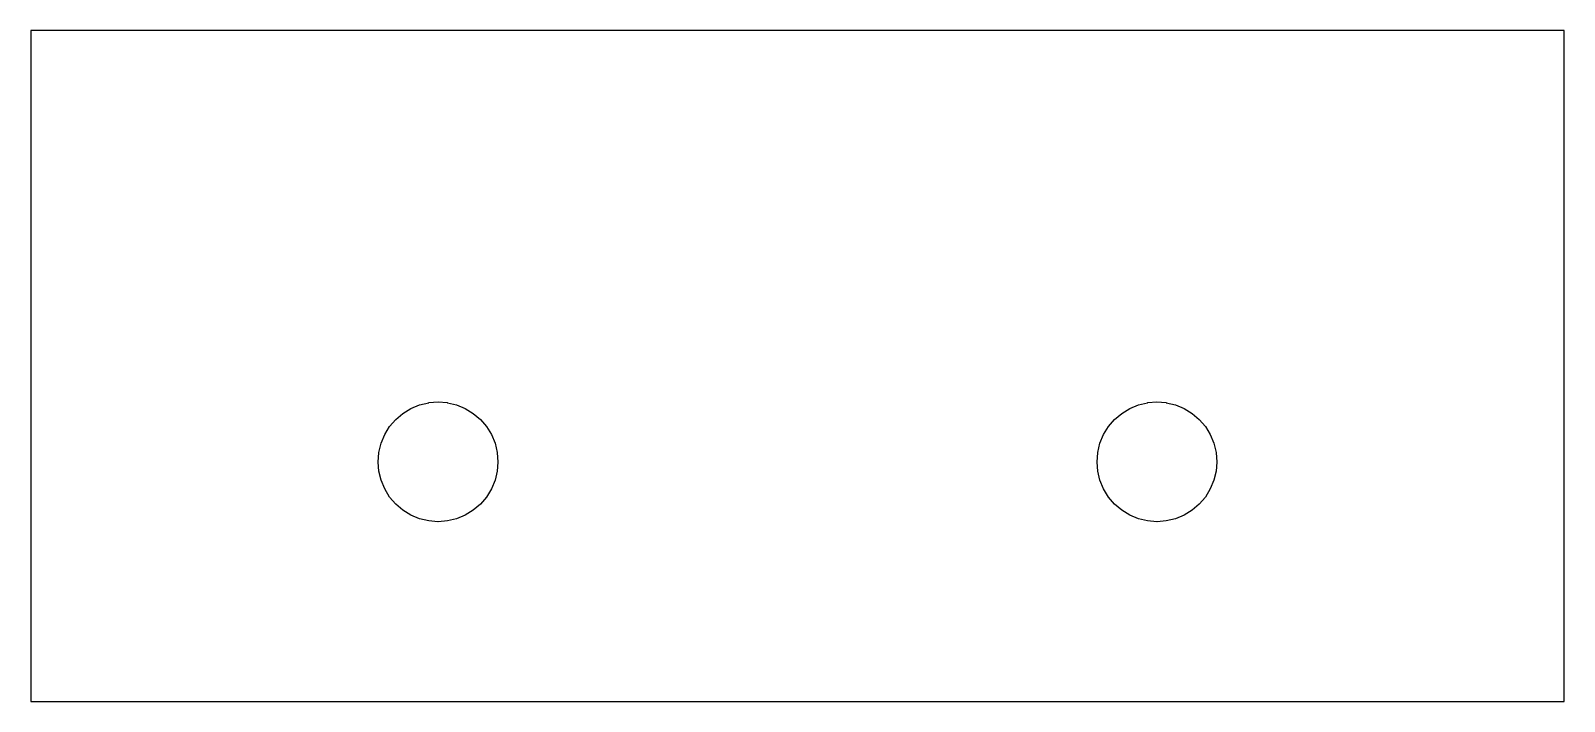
# Model space of a CAD drawing. Header units: metres. Extents: x 0 to 64, y -28 to 0.
import ezdxf

# ---------------------------------------------------------------- set-up
doc = ezdxf.new("R2010")
doc.units = ezdxf.units.M

msp = doc.modelspace()

# ---------------------------------------------------------------- linework, layer by layer
for p, q in [((64, 0), (0, 0)), ((0, 0), (0, -28)), ((64, -28), (64, 0)), ((15.2322, -16.2322), (15.5305, -15.9775)), ((15.5305, -15.9775), (15.865, -15.7725)), ((15.865, -15.7725), (16.2275, -15.6224)), ((16.2275, -15.6224), (16.6089, -15.5308)), ((16.6089, -15.5308), (16.6191, -15.53)), ((16.6191, -15.53), (17, -15.5)), ((17, -15.5), (17.3809, -15.53)), ((17.3809, -15.53), (17.3911, -15.5308)), ((17.3911, -15.5308), (17.7725, -15.6224)), ((17.7725, -15.6224), (18.135, -15.7725)), ((18.135, -15.7725), (18.4695, -15.9775)), ((18.4695, -15.9775), (18.7678, -16.2322)), ((45.2322, -16.2322), (45.5305, -15.9775)), ((45.5305, -15.9775), (45.865, -15.7725)), ((45.865, -15.7725), (46.2275, -15.6224)), ((46.2275, -15.6224), (46.6089, -15.5308)), ((46.6089, -15.5308), (46.6191, -15.53)), ((46.6191, -15.53), (47, -15.5)), ((47, -15.5), (47.3809, -15.53)), ((47.3809, -15.53), (47.3911, -15.5308)), ((47.3911, -15.5308), (47.7725, -15.6224)), ((47.7725, -15.6224), (48.135, -15.7725)), ((48.135, -15.7725), (48.4695, -15.9775)), ((48.4695, -15.9775), (48.7678, -16.2322)), ((14.7725, -16.865), (14.9775, -16.5305)), ((14.9775, -16.5305), (15.2322, -16.2322)), ((18.7678, -16.2322), (19.0225, -16.5305)), ((19.0225, -16.5305), (19.2275, -16.865)), ((44.7725, -16.865), (44.9775, -16.5305)), ((44.9775, -16.5305), (45.2322, -16.2322)), ((48.7678, -16.2322), (49.0225, -16.5305)), ((49.0225, -16.5305), (49.2275, -16.865)), ((14.5308, -17.6089), (14.6224, -17.2275)), ((14.6224, -17.2275), (14.7725, -16.865)), ((19.2275, -16.865), (19.3776, -17.2275)), ((19.3776, -17.2275), (19.4692, -17.6089)), ((44.5308, -17.6089), (44.6224, -17.2275)), ((44.6224, -17.2275), (44.7725, -16.865)), ((49.2275, -16.865), (49.3776, -17.2275)), ((49.3776, -17.2275), (49.4692, -17.6089)), ((14.5, -18), (14.53, -17.6191)), ((14.53, -17.6191), (14.5308, -17.6089)), ((19.4692, -17.6089), (19.47, -17.6191)), ((19.47, -17.6191), (19.5, -18)), ((44.5, -18), (44.53, -17.6191)), ((44.53, -17.6191), (44.5308, -17.6089)), ((49.4692, -17.6089), (49.47, -17.6191)), ((49.47, -17.6191), (49.5, -18)), ((14.5008, -18.0102), (14.5, -18)), ((14.5308, -18.3911), (14.5008, -18.0102)), ((14.6224, -18.7725), (14.5308, -18.3911)), ((19.4692, -18.3911), (19.3776, -18.7725)), ((19.4992, -18.0102), (19.4692, -18.3911)), ((19.5, -18), (19.4992, -18.0102)), ((44.5008, -18.0102), (44.5, -18)), ((44.5308, -18.3911), (44.5008, -18.0102)), ((44.6224, -18.7725), (44.5308, -18.3911)), ((49.4692, -18.3911), (49.3776, -18.7725)), ((49.4992, -18.0102), (49.4692, -18.3911)), ((49.5, -18), (49.4992, -18.0102)), ((14.7725, -19.135), (14.6224, -18.7725)), ((14.9775, -19.4695), (14.7725, -19.135)), ((19.2275, -19.135), (19.0225, -19.4695)), ((19.3776, -18.7725), (19.2275, -19.135)), ((44.7725, -19.135), (44.6224, -18.7725)), ((44.9775, -19.4695), (44.7725, -19.135)), ((49.2275, -19.135), (49.0225, -19.4695)), ((49.3776, -18.7725), (49.2275, -19.135)), ((15.2322, -19.7678), (14.9775, -19.4695)), ((15.5305, -20.0225), (15.2322, -19.7678)), ((18.7678, -19.7678), (18.4695, -20.0225)), ((19.0225, -19.4695), (18.7678, -19.7678)), ((45.2322, -19.7678), (44.9775, -19.4695)), ((45.5305, -20.0225), (45.2322, -19.7678)), ((48.7678, -19.7678), (48.4695, -20.0225)), ((49.0225, -19.4695), (48.7678, -19.7678)), ((15.865, -20.2275), (15.5305, -20.0225)), ((16.2275, -20.3776), (15.865, -20.2275)), ((16.6089, -20.4692), (16.2275, -20.3776)), ((16.9898, -20.4992), (16.6089, -20.4692)), ((17.3911, -20.4692), (17.0102, -20.4992)), ((17.7725, -20.3776), (17.3911, -20.4692)), ((18.135, -20.2275), (17.7725, -20.3776)), ((18.4695, -20.0225), (18.135, -20.2275)), ((45.865, -20.2275), (45.5305, -20.0225)), ((46.2275, -20.3776), (45.865, -20.2275)), ((46.6089, -20.4692), (46.2275, -20.3776)), ((46.9898, -20.4992), (46.6089, -20.4692)), ((47.3911, -20.4692), (47.0102, -20.4992)), ((47.7725, -20.3776), (47.3911, -20.4692)), ((48.135, -20.2275), (47.7725, -20.3776)), ((48.4695, -20.0225), (48.135, -20.2275)), ((17, -20.5), (16.9898, -20.4992)), ((17.0102, -20.4992), (17, -20.5)), ((47, -20.5), (46.9898, -20.4992)), ((47.0102, -20.4992), (47, -20.5)), ((0, -28), (64, -28))]:
    msp.add_line(p, q)

doc.saveas('drawing.dxf')
